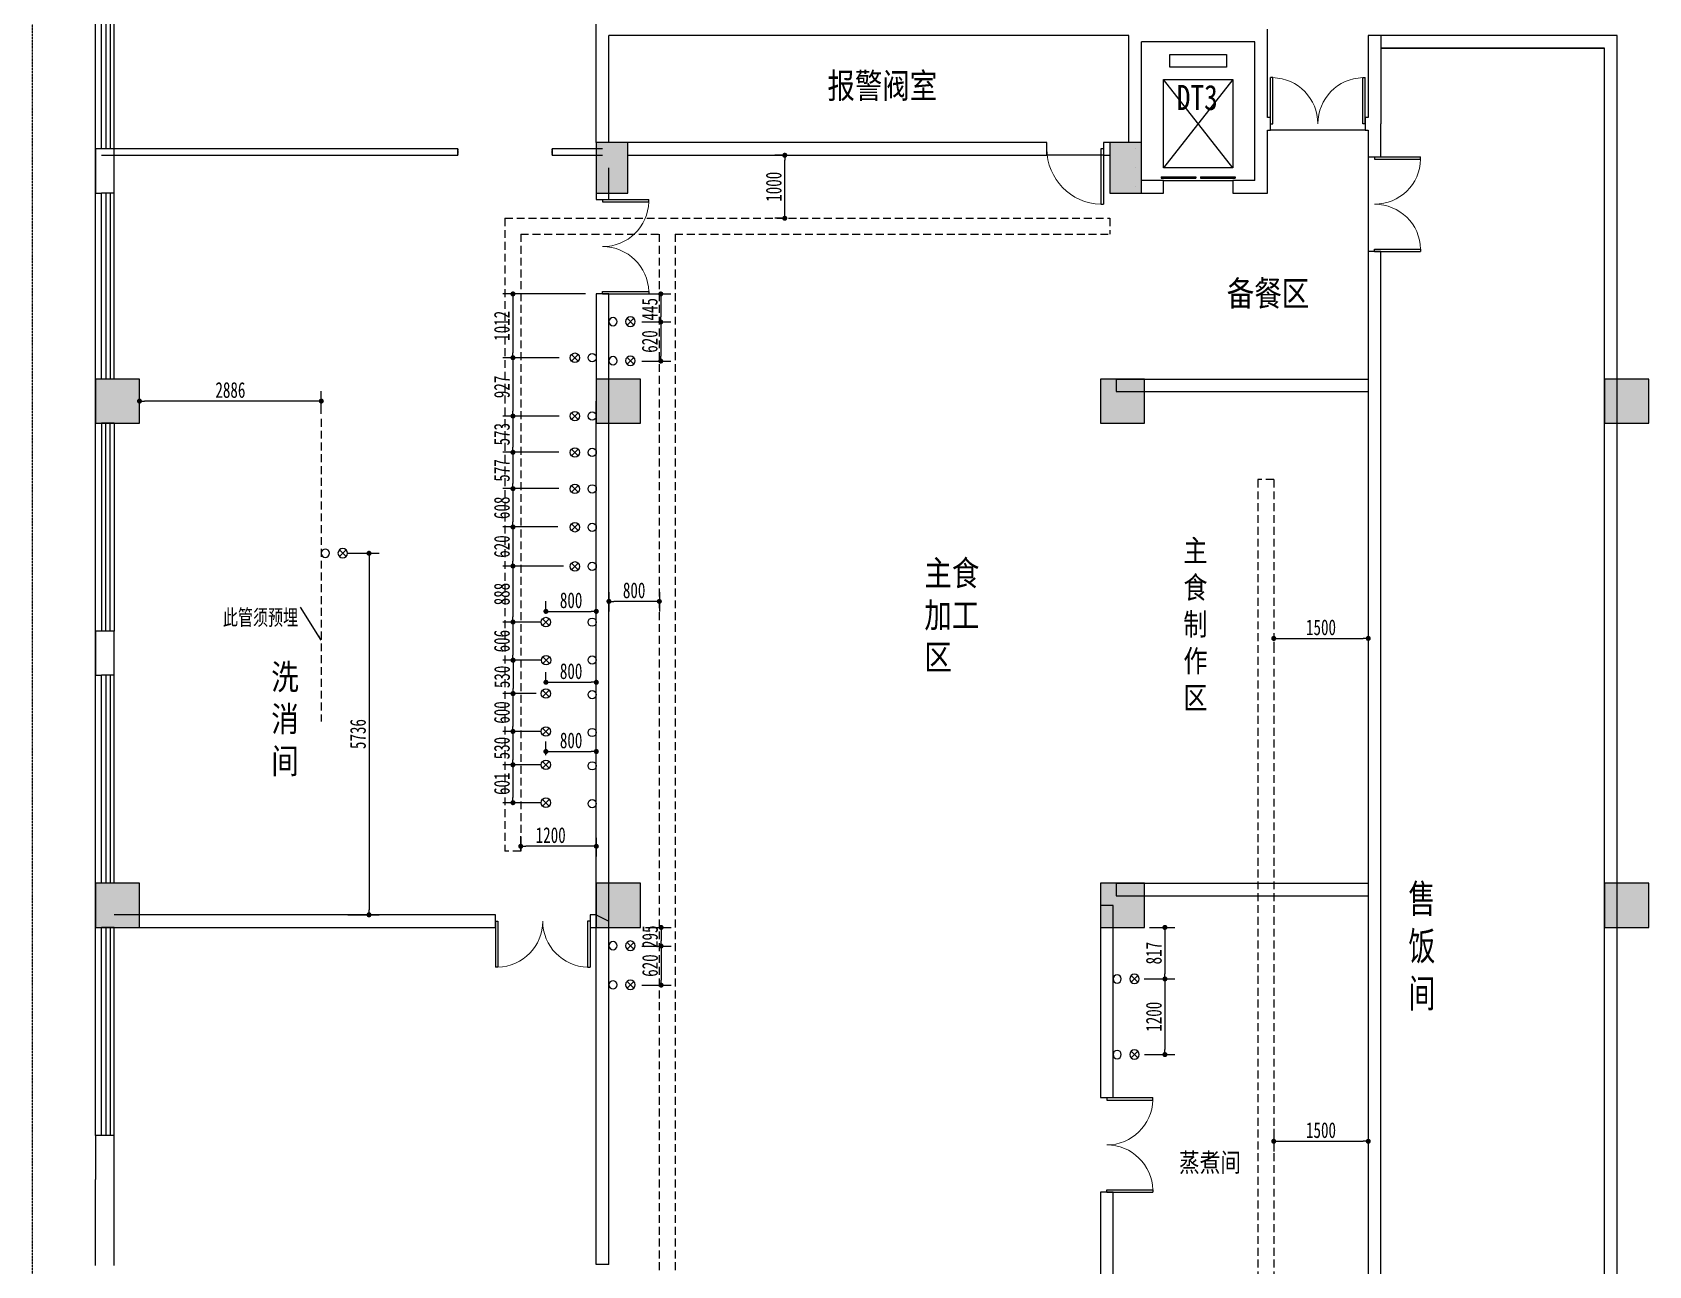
# Model space of a CAD drawing. Header units: inches. Extents: x -584 to 1446124, y -108140 to 99637.
# Drawn here: x 897723 to 923373, y -48732 to -29166 of the extents above; entities that cross this region are included whole.
import ezdxf

# ---------------------------------------------------------------- set-up
doc = ezdxf.new("R2010")
doc.units = ezdxf.units.IN
doc.header["$MEASUREMENT"] = 0
doc.linetypes.add('DASH', pattern=[0.35, 0.25, -0.1])
doc.linetypes.add('HIDDEN', pattern=[0.375, 0.25, -0.125])
for name, color, linetype in [('COLUMN', 6, 'Continuous'), ('EVTR', 2, 'Continuous'), ('GROUND', 34, 'Continuous'), ('PUB_TEXT', 151, 'Continuous'), ('ROOM_NAME', 7, 'Continuous'), ('WALL', 7, 'Continuous'), ('WINDOW', 3, 'Continuous'), ('供排水', 4, 'Continuous'), ('厨房设备', 7, 'Continuous'), ('电位', 1, 'Continuous')]:
    doc.layers.add(name, color=color, linetype=linetype)
doc.styles.get("Standard").update_dxf_attribs({"font": '', "width": 0.7, "height": 250})
doc.styles.add('宋体', font='', dxfattribs={"width": 0.8})
doc.styles.get('Standard').set_extended_font_data('NSimSun')
doc.styles.get('宋体').set_extended_font_data('NSimSun')
doc.dimstyles.new('电路', dxfattribs={"dimscale": 80, "dimtxt": 2.5, "dimasz": 1, "dimexe": 2, "dimexo": 1, "dimtad": 1, "dimdec": 0, "dimtxsty": 'Standard', "dimblk": 'DOT', "dimcen": 1, "dimclrd": 6, "dimclre": 6, "dimclrt": 6, "dimadec": 0, "dimazin": 0, "dimtfac": 1, "dimtdec": 0, "dimtmove": 0, "dimatfit": 3, "dimfxl": 0, "dimarcsym": 0})

# ---------------------------------------------------------------- blocks, each defined once
blk = doc.blocks.new('_FZH')
at = {"layer": 'WALL'}
blk.add_lwpolyline([(-0.5, -0.5), (0.5, -0.5), (0.5, 0.5), (-0.5, 0.5)], close=True, dxfattribs=at)
blk.add_solid([(-0.5, -0.5), (0.5, -0.5), (-0.5, 0.5), (0.5, 0.5)], dxfattribs=at)
blk = doc.blocks.new('$DORLIB2D$00000127')
at = {"color": 0}
for points in [[(-0.533, 0.795), (-0.533, 0.69)], [(-0.033, 0.795), (-0.533, 0.795)], [(-0.033, 0.795), (-0.033, 0.69)], [(0.533, 0.795), (0.033, 0.795)], [(0.033, 0.795), (0.033, 0.69)], [(0.533, 0.795), (0.533, 0.69)], [(-0.033, 0.69), (-0.533, 0.69)], [(0.5, 0.5), (-0.5, 0.5)], [(0.533, 0.69), (0.033, 0.69)]]:
    blk.add_lwpolyline(points, dxfattribs=at)
blk = doc.blocks.new('$DorLib2D$00000002')
for p, q in [((-0.5, 0), (-0.5, 0.4875)), ((-0.475, 0.4875), (-0.5, 0.4875)), ((-0.475, 0), (-0.475, 0.4875)), ((0.475, 0), (0.475, 0.4875)), ((0.475, 0.4875), (0.5, 0.4875)), ((0.5, 0), (0.5, 0.4875)), ((-0.5, 0), (-0.475, 0)), ((0.5, 0), (0.475, 0))]:
    blk.add_line(p, q)
at = {"lineweight": 13}
for centre, start, end in [((-0.4875, 0), 0, 88.53072), ((0.4875, 0), 91.46928, 180)]:
    blk.add_arc(centre, 0.4875, start, end, dxfattribs=at)
blk = doc.blocks.new('$DorLib2D$00000001')
for p, q in [((0.45, 0.975), (0.5, 0.975)), ((0.45, 0), (0.45, 0.975)), ((0.5, 0), (0.5, 0.975)), ((0.5, 0), (0.45, 0))]:
    blk.add_line(p, q)
at = {"lineweight": 13}
blk.add_arc((0.475, 0), 0.975, 91.4693, 180, dxfattribs=at)
blk = doc.blocks.new('$TCHSYS$WIN2D')
for p, q in [((-0.5, 0.5), (0.5, 0.5)), ((-0.5, 0.5), (-0.5, -0.5)), ((0.5, 0.5), (0.5, -0.5)), ((0.5, 0.1667), (-0.5, 0.1667)), ((0.5, -0.1667), (-0.5, -0.1667)), ((-0.5, -0.5), (0.5, -0.5))]:
    blk.add_line(p, q)
blk = doc.blocks.new('A$C4B041D0B')
at = {"layer": '供排水', "color": 14}
for p, q in [((393, 128), (287, 22)), ((287, 128), (393, 22))]:
    blk.add_line(p, q, dxfattribs=at)
at = {"layer": '供排水'}
for centre, radius in [((65, 75), 65.2), ((340, 75), 75)]:
    blk.add_circle(centre, radius, dxfattribs=at)
blk = doc.blocks.new('_DOT')
at = {"color": 0, "linetype": 'ByBlock'}
blk.add_line((-0.5, 0), (-1, 0), dxfattribs=at)
at = {"color": 0, "linetype": 'ByBlock', "const_width": 0.5}
blk.add_lwpolyline([(-0.25, 0, 1), (0.25, 0, 1)], format="xyb", close=True, dxfattribs=at)
blk = doc.blocks.new('*D247')
at = {"layer": 'Defpoints', "color": 0, "transparency": 16777216}
for p in [(902649, -37430), (902649, -43166), (903066, -43166)]:
    blk.add_point(p, dxfattribs=at)
at = {"layer": '电位', "color": 6, "lineweight": -2, "transparency": 16777216}
for p, q in [((902729, -37430), (903226, -37430)), ((903066, -37510), (903066, -43086)), ((902729, -43166), (903226, -43166))]:
    blk.add_line(p, q, dxfattribs=at)
at = {"layer": '电位', "color": 6, "lineweight": -2, "transparency": 16777216, "xscale": 80, "yscale": 80, "zscale": 80}
for p, rotation in [((903066, -37430), 90), ((903066, -43166), 270)]:
    blk.add_blockref('_DOT', p, dxfattribs=dict(at, rotation=rotation))
at = {"layer": '电位', "color": 6, "transparency": 16777216, "insert": (902891, -40298), "char_height": 250, "attachment_point": 5, "rotation": 90}
blk.add_mtext('5736', dxfattribs=at)
blk = doc.blocks.new('*D248')
at = {"layer": 'Defpoints', "color": 0, "transparency": 16777216}
for p in [(899423, -35016), (899423, -35298), (902309, -35298)]:
    blk.add_point(p, dxfattribs=at)
at = {"layer": '电位', "color": 6, "lineweight": -2, "transparency": 16777216}
for p, q in [((899423, -35218), (899423, -34856)), ((902309, -35218), (902309, -34856)), ((902229, -35016), (899503, -35016))]:
    blk.add_line(p, q, dxfattribs=at)
at = {"layer": '电位', "color": 6, "lineweight": -2, "transparency": 16777216, "xscale": 80, "yscale": 80, "zscale": 80, "rotation": 180}
blk.add_blockref('_DOT', (899423, -35016), dxfattribs=at)
at = {"layer": '电位', "color": 6, "lineweight": -2, "transparency": 16777216, "xscale": 80, "yscale": 80, "zscale": 80}
blk.add_blockref('_DOT', (902309, -35016), dxfattribs=at)
at = {"layer": '电位', "color": 6, "transparency": 16777216, "insert": (900866, -34841), "char_height": 250, "attachment_point": 5}
blk.add_mtext('2886', dxfattribs=at)
blk = doc.blocks.new('*D249')
at = {"layer": 'Defpoints', "color": 0, "transparency": 16777216}
for p in [(906583, -33316), (905350, -34328), (906163, -34328)]:
    blk.add_point(p, dxfattribs=at)
at = {"layer": '电位', "color": 6, "lineweight": -2, "transparency": 16777216}
for p, q in [((906503, -33316), (905190, -33316)), ((905350, -33396), (905350, -34248)), ((906083, -34328), (905190, -34328))]:
    blk.add_line(p, q, dxfattribs=at)
at = {"layer": '电位', "color": 6, "lineweight": -2, "transparency": 16777216, "xscale": 80, "yscale": 80, "zscale": 80}
for p, rotation in [((905350, -33316), 90), ((905350, -34328), 270)]:
    blk.add_blockref('_DOT', p, dxfattribs=dict(at, rotation=rotation))
at = {"layer": '电位', "color": 6, "transparency": 16777216, "insert": (905175, -33822), "char_height": 250, "attachment_point": 5, "rotation": 90}
blk.add_mtext('1012', dxfattribs=at)
blk = doc.blocks.new('*D250')
at = {"layer": 'Defpoints', "color": 0, "transparency": 16777216}
for p in [(906163, -34328), (905350, -35254), (906165, -35254)]:
    blk.add_point(p, dxfattribs=at)
at = {"layer": '电位', "color": 6, "lineweight": -2, "transparency": 16777216}
for p, q in [((906083, -34328), (905190, -34328)), ((905350, -34408), (905350, -35174)), ((906085, -35254), (905190, -35254))]:
    blk.add_line(p, q, dxfattribs=at)
at = {"layer": '电位', "color": 6, "lineweight": -2, "transparency": 16777216, "xscale": 80, "yscale": 80, "zscale": 80}
for p, rotation in [((905350, -34328), 90), ((905350, -35254), 270)]:
    blk.add_blockref('_DOT', p, dxfattribs=dict(at, rotation=rotation))
at = {"layer": '电位', "color": 6, "transparency": 16777216, "insert": (905175, -34791), "char_height": 250, "attachment_point": 5, "rotation": 90}
blk.add_mtext('927', dxfattribs=at)
blk = doc.blocks.new('*D251')
at = {"layer": 'Defpoints', "color": 0, "transparency": 16777216}
for p in [(906165, -35254), (905350, -35828), (906158, -35828)]:
    blk.add_point(p, dxfattribs=at)
at = {"layer": '电位', "color": 6, "lineweight": -2, "transparency": 16777216}
for p, q in [((906085, -35254), (905190, -35254)), ((905350, -35334), (905350, -35748)), ((906078, -35828), (905190, -35828))]:
    blk.add_line(p, q, dxfattribs=at)
at = {"layer": '电位', "color": 6, "lineweight": -2, "transparency": 16777216, "xscale": 80, "yscale": 80, "zscale": 80}
for p, rotation in [((905350, -35254), 90), ((905350, -35828), 270)]:
    blk.add_blockref('_DOT', p, dxfattribs=dict(at, rotation=rotation))
at = {"layer": '电位', "color": 6, "transparency": 16777216, "insert": (905175, -35541), "char_height": 250, "attachment_point": 5, "rotation": 90}
blk.add_mtext('573', dxfattribs=at)
blk = doc.blocks.new('*D252')
at = {"layer": 'Defpoints', "color": 0, "transparency": 16777216}
for p in [(906158, -35828), (905350, -36405), (906158, -36405)]:
    blk.add_point(p, dxfattribs=at)
at = {"layer": '电位', "color": 6, "lineweight": -2, "transparency": 16777216}
for p, q in [((906078, -35828), (905190, -35828)), ((905350, -35908), (905350, -36325)), ((906078, -36405), (905190, -36405))]:
    blk.add_line(p, q, dxfattribs=at)
at = {"layer": '电位', "color": 6, "lineweight": -2, "transparency": 16777216, "xscale": 80, "yscale": 80, "zscale": 80}
for p, rotation in [((905350, -35828), 90), ((905350, -36405), 270)]:
    blk.add_blockref('_DOT', p, dxfattribs=dict(at, rotation=rotation))
at = {"layer": '电位', "color": 6, "transparency": 16777216, "insert": (905175, -36116), "char_height": 250, "attachment_point": 5, "rotation": 90}
blk.add_mtext('577', dxfattribs=at)
blk = doc.blocks.new('*D253')
at = {"layer": 'Defpoints', "color": 0, "transparency": 16777216}
for p in [(906158, -36405), (905350, -37013), (906143, -37013)]:
    blk.add_point(p, dxfattribs=at)
at = {"layer": '电位', "color": 6, "lineweight": -2, "transparency": 16777216}
for p, q in [((906078, -36405), (905190, -36405)), ((905350, -36485), (905350, -36933)), ((906063, -37013), (905190, -37013))]:
    blk.add_line(p, q, dxfattribs=at)
at = {"layer": '电位', "color": 6, "lineweight": -2, "transparency": 16777216, "xscale": 80, "yscale": 80, "zscale": 80}
for p, rotation in [((905350, -36405), 90), ((905350, -37013), 270)]:
    blk.add_blockref('_DOT', p, dxfattribs=dict(at, rotation=rotation))
at = {"layer": '电位', "color": 6, "transparency": 16777216, "insert": (905175, -36709), "char_height": 250, "attachment_point": 5, "rotation": 90}
blk.add_mtext('608', dxfattribs=at)
blk = doc.blocks.new('*D254')
at = {"layer": 'Defpoints', "color": 0, "transparency": 16777216}
for p in [(906143, -37013), (905350, -37633), (906143, -37633)]:
    blk.add_point(p, dxfattribs=at)
at = {"layer": '电位', "color": 6, "lineweight": -2, "transparency": 16777216}
for p, q in [((906063, -37013), (905190, -37013)), ((905350, -37093), (905350, -37553)), ((906063, -37633), (905190, -37633))]:
    blk.add_line(p, q, dxfattribs=at)
at = {"layer": '电位', "color": 6, "lineweight": -2, "transparency": 16777216, "xscale": 80, "yscale": 80, "zscale": 80}
for p, rotation in [((905350, -37013), 90), ((905350, -37633), 270)]:
    blk.add_blockref('_DOT', p, dxfattribs=dict(at, rotation=rotation))
at = {"layer": '电位', "color": 6, "transparency": 16777216, "insert": (905175, -37323), "char_height": 250, "attachment_point": 5, "rotation": 90}
blk.add_mtext('620', dxfattribs=at)
blk = doc.blocks.new('A$C561D5FAB')
at = {"layer": '供排水', "color": 14}
for p, q in [((128, 22), (22, 128)), ((128, 128), (22, 22))]:
    blk.add_line(p, q, dxfattribs=at)
at = {"layer": '供排水'}
blk.add_circle((75, 75), 75, dxfattribs=at)
blk = doc.blocks.new('*D255')
at = {"layer": 'Defpoints', "color": 0, "transparency": 16777216}
for p in [(906233, -37633), (905350, -38521), (905873, -38521)]:
    blk.add_point(p, dxfattribs=at)
at = {"layer": '电位', "color": 6, "lineweight": -2, "transparency": 16777216}
for p, q in [((906153, -37633), (905190, -37633)), ((905350, -37713), (905350, -38441)), ((905793, -38521), (905190, -38521))]:
    blk.add_line(p, q, dxfattribs=at)
at = {"layer": '电位', "color": 6, "lineweight": -2, "transparency": 16777216, "xscale": 80, "yscale": 80, "zscale": 80}
for p, rotation in [((905350, -37633), 90), ((905350, -38521), 270)]:
    blk.add_blockref('_DOT', p, dxfattribs=dict(at, rotation=rotation))
at = {"layer": '电位', "color": 6, "transparency": 16777216, "insert": (905175, -38077), "char_height": 250, "attachment_point": 5, "rotation": 90}
blk.add_mtext('888', dxfattribs=at)
blk = doc.blocks.new('*D256')
at = {"layer": 'Defpoints', "color": 0, "transparency": 16777216}
for p in [(905873, -38521), (905350, -39127), (905876, -39127)]:
    blk.add_point(p, dxfattribs=at)
at = {"layer": '电位', "color": 6, "lineweight": -2, "transparency": 16777216}
for p, q in [((905793, -38521), (905190, -38521)), ((905350, -38601), (905350, -39047)), ((905796, -39127), (905190, -39127))]:
    blk.add_line(p, q, dxfattribs=at)
at = {"layer": '电位', "color": 6, "lineweight": -2, "transparency": 16777216, "xscale": 80, "yscale": 80, "zscale": 80}
for p, rotation in [((905350, -38521), 90), ((905350, -39127), 270)]:
    blk.add_blockref('_DOT', p, dxfattribs=dict(at, rotation=rotation))
at = {"layer": '电位', "color": 6, "transparency": 16777216, "insert": (905175, -38824), "char_height": 250, "attachment_point": 5, "rotation": 90}
blk.add_mtext('606', dxfattribs=at)
blk = doc.blocks.new('*D257')
at = {"layer": 'Defpoints', "color": 0, "transparency": 16777216}
for p in [(905876, -39127), (905353, -39656), (905798, -39656)]:
    blk.add_point(p, dxfattribs=at)
at = {"layer": '电位', "color": 6, "lineweight": -2, "transparency": 16777216}
for p, q in [((905796, -39127), (905193, -39127)), ((905353, -39207), (905353, -39576)), ((905718, -39656), (905193, -39656))]:
    blk.add_line(p, q, dxfattribs=at)
at = {"layer": '电位', "color": 6, "lineweight": -2, "transparency": 16777216, "xscale": 80, "yscale": 80, "zscale": 80}
for p, rotation in [((905353, -39127), 90), ((905353, -39656), 270)]:
    blk.add_blockref('_DOT', p, dxfattribs=dict(at, rotation=rotation))
at = {"layer": '电位', "color": 6, "transparency": 16777216, "insert": (905178, -39391), "char_height": 250, "attachment_point": 5, "rotation": 90}
blk.add_mtext('530', dxfattribs=at)
blk = doc.blocks.new('*D258')
at = {"layer": 'Defpoints', "color": 0, "transparency": 16777216}
for p in [(905798, -39656), (905350, -40257), (905873, -40257)]:
    blk.add_point(p, dxfattribs=at)
at = {"layer": '电位', "color": 6, "lineweight": -2, "transparency": 16777216}
for p, q in [((905718, -39656), (905190, -39656)), ((905350, -39736), (905350, -40177)), ((905793, -40257), (905190, -40257))]:
    blk.add_line(p, q, dxfattribs=at)
at = {"layer": '电位', "color": 6, "lineweight": -2, "transparency": 16777216, "xscale": 80, "yscale": 80, "zscale": 80}
for p, rotation in [((905350, -39656), 90), ((905350, -40257), 270)]:
    blk.add_blockref('_DOT', p, dxfattribs=dict(at, rotation=rotation))
at = {"layer": '电位', "color": 6, "transparency": 16777216, "insert": (905175, -39956), "char_height": 250, "attachment_point": 5, "rotation": 90}
blk.add_mtext('600', dxfattribs=at)
blk = doc.blocks.new('*D259')
at = {"layer": 'Defpoints', "color": 0, "transparency": 16777216}
for p in [(905873, -40257), (905350, -40786), (905873, -40786)]:
    blk.add_point(p, dxfattribs=at)
at = {"layer": '电位', "color": 6, "lineweight": -2, "transparency": 16777216}
for p, q in [((905793, -40257), (905190, -40257)), ((905350, -40337), (905350, -40706)), ((905793, -40786), (905190, -40786))]:
    blk.add_line(p, q, dxfattribs=at)
at = {"layer": '电位', "color": 6, "lineweight": -2, "transparency": 16777216, "xscale": 80, "yscale": 80, "zscale": 80}
for p, rotation in [((905350, -40257), 90), ((905350, -40786), 270)]:
    blk.add_blockref('_DOT', p, dxfattribs=dict(at, rotation=rotation))
at = {"layer": '电位', "color": 6, "transparency": 16777216, "insert": (905175, -40521), "char_height": 250, "attachment_point": 5, "rotation": 90}
blk.add_mtext('530', dxfattribs=at)
blk = doc.blocks.new('*D260')
at = {"layer": 'Defpoints', "color": 0, "transparency": 16777216}
for p in [(905873, -40786), (905350, -41387), (905873, -41387)]:
    blk.add_point(p, dxfattribs=at)
at = {"layer": '电位', "color": 6, "lineweight": -2, "transparency": 16777216}
for p, q in [((905793, -40786), (905190, -40786)), ((905350, -40866), (905350, -41307)), ((905793, -41387), (905190, -41387))]:
    blk.add_line(p, q, dxfattribs=at)
at = {"layer": '电位', "color": 6, "lineweight": -2, "transparency": 16777216, "xscale": 80, "yscale": 80, "zscale": 80}
for p, rotation in [((905350, -40786), 90), ((905350, -41387), 270)]:
    blk.add_blockref('_DOT', p, dxfattribs=dict(at, rotation=rotation))
at = {"layer": '电位', "color": 6, "transparency": 16777216, "insert": (905175, -41086), "char_height": 250, "attachment_point": 5, "rotation": 90}
blk.add_mtext('601', dxfattribs=at)
blk = doc.blocks.new('*D261')
at = {"layer": 'Defpoints', "color": 0, "transparency": 16777216}
for p in [(906873, -33316), (907313, -33761), (907696, -33761)]:
    blk.add_point(p, dxfattribs=at)
at = {"layer": '电位', "color": 6, "lineweight": -2, "transparency": 16777216}
for p, q in [((907216, -33316), (907856, -33316)), ((907696, -33396), (907696, -33681)), ((907393, -33761), (907856, -33761))]:
    blk.add_line(p, q, dxfattribs=at)
at = {"layer": '电位', "color": 6, "lineweight": -2, "transparency": 16777216, "xscale": 80, "yscale": 80, "zscale": 80}
for p, rotation in [((907696, -33316), 90), ((907696, -33761), 270)]:
    blk.add_blockref('_DOT', p, dxfattribs=dict(at, rotation=rotation))
at = {"layer": '电位', "color": 6, "transparency": 16777216, "insert": (907521, -33559), "char_height": 250, "attachment_point": 5, "rotation": 90}
blk.add_mtext('445', dxfattribs=at)
blk = doc.blocks.new('*D262')
at = {"layer": 'Defpoints', "color": 0, "transparency": 16777216}
for p in [(907313, -33761), (907313, -34381), (907696, -34381)]:
    blk.add_point(p, dxfattribs=at)
at = {"layer": '电位', "color": 6, "lineweight": -2, "transparency": 16777216}
for p, q in [((907393, -33761), (907856, -33761)), ((907696, -33841), (907696, -34301)), ((907393, -34381), (907856, -34381))]:
    blk.add_line(p, q, dxfattribs=at)
at = {"layer": '电位', "color": 6, "lineweight": -2, "transparency": 16777216, "xscale": 80, "yscale": 80, "zscale": 80}
for p, rotation in [((907696, -33761), 90), ((907696, -34381), 270)]:
    blk.add_blockref('_DOT', p, dxfattribs=dict(at, rotation=rotation))
at = {"layer": '电位', "color": 6, "transparency": 16777216, "insert": (907521, -34071), "char_height": 250, "attachment_point": 5, "rotation": 90}
blk.add_mtext('620', dxfattribs=at)
blk = doc.blocks.new('*D263')
at = {"layer": 'Defpoints', "color": 0, "transparency": 16777216}
for p in [(907373, -43366), (907313, -43661), (907701, -43661)]:
    blk.add_point(p, dxfattribs=at)
at = {"layer": '电位', "color": 6, "lineweight": -2, "transparency": 16777216}
for p, q in [((907453, -43366), (907861, -43366)), ((907701, -43446), (907701, -43581)), ((907393, -43661), (907861, -43661))]:
    blk.add_line(p, q, dxfattribs=at)
at = {"layer": '电位', "color": 6, "lineweight": -2, "transparency": 16777216, "xscale": 80, "yscale": 80, "zscale": 80}
for p, rotation in [((907701, -43366), 90), ((907701, -43661), 270)]:
    blk.add_blockref('_DOT', p, dxfattribs=dict(at, rotation=rotation))
at = {"layer": '电位', "color": 6, "transparency": 16777216, "insert": (907526, -43513), "char_height": 250, "attachment_point": 5, "rotation": 90}
blk.add_mtext('295', dxfattribs=at)
blk = doc.blocks.new('*D264')
at = {"layer": 'Defpoints', "color": 0, "transparency": 16777216}
for p in [(907313, -43661), (907313, -44281), (907701, -44281)]:
    blk.add_point(p, dxfattribs=at)
at = {"layer": '电位', "color": 6, "lineweight": -2, "transparency": 16777216}
for p, q in [((907393, -43661), (907861, -43661)), ((907701, -43741), (907701, -44201)), ((907393, -44281), (907861, -44281))]:
    blk.add_line(p, q, dxfattribs=at)
at = {"layer": '电位', "color": 6, "lineweight": -2, "transparency": 16777216, "xscale": 80, "yscale": 80, "zscale": 80}
for p, rotation in [((907701, -43661), 90), ((907701, -44281), 270)]:
    blk.add_blockref('_DOT', p, dxfattribs=dict(at, rotation=rotation))
at = {"layer": '电位', "color": 6, "transparency": 16777216, "insert": (907526, -43971), "char_height": 250, "attachment_point": 5, "rotation": 90}
blk.add_mtext('620', dxfattribs=at)
blk = doc.blocks.new('*D265')
at = {"layer": 'Defpoints', "color": 0, "transparency": 16777216}
for p in [(906873, -37965), (906873, -38194), (907673, -37965)]:
    blk.add_point(p, dxfattribs=at)
at = {"layer": '电位', "color": 6, "lineweight": -2, "transparency": 16777216}
for p, q in [((906873, -38045), (906873, -38354)), ((907593, -38194), (906953, -38194)), ((907673, -38045), (907673, -38354))]:
    blk.add_line(p, q, dxfattribs=at)
at = {"layer": '电位', "color": 6, "lineweight": -2, "transparency": 16777216, "xscale": 80, "yscale": 80, "zscale": 80, "rotation": 180}
blk.add_blockref('_DOT', (906873, -38194), dxfattribs=at)
at = {"layer": '电位', "color": 6, "lineweight": -2, "transparency": 16777216, "xscale": 80, "yscale": 80, "zscale": 80}
blk.add_blockref('_DOT', (907673, -38194), dxfattribs=at)
at = {"layer": '电位', "color": 6, "transparency": 16777216, "insert": (907273, -38019), "char_height": 250, "attachment_point": 5}
blk.add_mtext('800', dxfattribs=at)
blk = doc.blocks.new('*D266')
at = {"layer": 'Defpoints', "color": 0, "transparency": 16777216}
for p in [(915373, -43366), (915288, -44183), (915696, -44183)]:
    blk.add_point(p, dxfattribs=at)
at = {"layer": '电位', "color": 6, "lineweight": -2, "transparency": 16777216}
for p, q in [((915453, -43366), (915856, -43366)), ((915696, -43446), (915696, -44103)), ((915368, -44183), (915856, -44183))]:
    blk.add_line(p, q, dxfattribs=at)
at = {"layer": '电位', "color": 6, "lineweight": -2, "transparency": 16777216, "xscale": 80, "yscale": 80, "zscale": 80}
for p, rotation in [((915696, -43366), 90), ((915696, -44183), 270)]:
    blk.add_blockref('_DOT', p, dxfattribs=dict(at, rotation=rotation))
at = {"layer": '电位', "color": 6, "transparency": 16777216, "insert": (915521, -43774), "char_height": 250, "attachment_point": 5, "rotation": 90}
blk.add_mtext('817', dxfattribs=at)
blk = doc.blocks.new('*D267')
at = {"layer": 'Defpoints', "color": 0, "transparency": 16777216}
for p in [(915288, -44183), (915293, -45383), (915696, -45383)]:
    blk.add_point(p, dxfattribs=at)
at = {"layer": '电位', "color": 6, "lineweight": -2, "transparency": 16777216}
for p, q in [((915368, -44183), (915856, -44183)), ((915696, -44263), (915696, -45303)), ((915373, -45383), (915856, -45383))]:
    blk.add_line(p, q, dxfattribs=at)
at = {"layer": '电位', "color": 6, "lineweight": -2, "transparency": 16777216, "xscale": 80, "yscale": 80, "zscale": 80}
for p, rotation in [((915696, -44183), 90), ((915696, -45383), 270)]:
    blk.add_blockref('_DOT', p, dxfattribs=dict(at, rotation=rotation))
at = {"layer": '电位', "color": 6, "transparency": 16777216, "insert": (915521, -44783), "char_height": 250, "attachment_point": 5, "rotation": 90}
blk.add_mtext('1200', dxfattribs=at)
blk = doc.blocks.new('*D482')
at = {"layer": 'Defpoints', "color": 0, "transparency": 16777216}
for p in [(905873, -38446), (906673, -38352), (906673, -38527)]:
    blk.add_point(p, dxfattribs=at)
at = {"layer": '电位', "color": 6, "lineweight": -2, "transparency": 16777216}
for p, q in [((905873, -38366), (905873, -38192)), ((906673, -38447), (906673, -38192)), ((905953, -38352), (906593, -38352))]:
    blk.add_line(p, q, dxfattribs=at)
at = {"layer": '电位', "color": 6, "lineweight": -2, "transparency": 16777216, "xscale": 80, "yscale": 80, "zscale": 80, "rotation": 180}
blk.add_blockref('_DOT', (905873, -38352), dxfattribs=at)
at = {"layer": '电位', "color": 6, "lineweight": -2, "transparency": 16777216, "xscale": 80, "yscale": 80, "zscale": 80}
blk.add_blockref('_DOT', (906673, -38352), dxfattribs=at)
at = {"layer": '电位', "color": 6, "transparency": 16777216, "insert": (906273, -38177), "char_height": 250, "attachment_point": 5}
blk.add_mtext('800', dxfattribs=at)
blk = doc.blocks.new('*D687')
at = {"layer": 'Defpoints', "color": 0, "transparency": 16777216}
for p in [(906673, -41865), (905473, -42078), (905473, -42235)]:
    blk.add_point(p, dxfattribs=at)
at = {"layer": '电位', "color": 6, "lineweight": -2, "transparency": 16777216}
for p, q in [((905473, -42155), (905473, -41918)), ((906673, -41945), (906673, -42238)), ((906593, -42078), (905553, -42078))]:
    blk.add_line(p, q, dxfattribs=at)
at = {"layer": '电位', "color": 6, "lineweight": -2, "transparency": 16777216, "xscale": 80, "yscale": 80, "zscale": 80, "rotation": 180}
blk.add_blockref('_DOT', (905473, -42078), dxfattribs=at)
at = {"layer": '电位', "color": 6, "lineweight": -2, "transparency": 16777216, "xscale": 80, "yscale": 80, "zscale": 80}
blk.add_blockref('_DOT', (906673, -42078), dxfattribs=at)
at = {"layer": '电位', "color": 6, "transparency": 16777216, "insert": (905949, -41903), "char_height": 250, "attachment_point": 5}
blk.add_mtext('1200', dxfattribs=at)
blk = doc.blocks.new('*D706')
at = {"layer": 'Defpoints', "color": 0, "transparency": 16777216}
for p in [(917423, -38761), (918923, -38761), (918923, -38781)]:
    blk.add_point(p, dxfattribs=at)
at = {"layer": '电位', "color": 6, "lineweight": -2, "transparency": 16777216}
for p, q in [((917423, -38841), (917423, -38941)), ((917503, -38781), (918843, -38781)), ((918923, -38841), (918923, -38941))]:
    blk.add_line(p, q, dxfattribs=at)
at = {"layer": '电位', "color": 6, "lineweight": -2, "transparency": 16777216, "xscale": 80, "yscale": 80, "zscale": 80, "rotation": 180}
blk.add_blockref('_DOT', (917423, -38781), dxfattribs=at)
at = {"layer": '电位', "color": 6, "lineweight": -2, "transparency": 16777216, "xscale": 80, "yscale": 80, "zscale": 80}
blk.add_blockref('_DOT', (918923, -38781), dxfattribs=at)
at = {"layer": '电位', "color": 6, "transparency": 16777216, "insert": (918173, -38606), "char_height": 250, "attachment_point": 5}
blk.add_mtext('1500', dxfattribs=at)
blk = doc.blocks.new('*D707')
at = {"layer": 'Defpoints', "color": 0, "transparency": 16777216}
for p in [(917423, -46481), (918923, -46481), (918923, -46758)]:
    blk.add_point(p, dxfattribs=at)
at = {"layer": '电位', "color": 6, "lineweight": -2, "transparency": 16777216}
for p, q in [((917423, -46561), (917423, -46918)), ((918923, -46561), (918923, -46918)), ((917503, -46758), (918843, -46758))]:
    blk.add_line(p, q, dxfattribs=at)
at = {"layer": '电位', "color": 6, "lineweight": -2, "transparency": 16777216, "xscale": 80, "yscale": 80, "zscale": 80, "rotation": 180}
blk.add_blockref('_DOT', (917423, -46758), dxfattribs=at)
at = {"layer": '电位', "color": 6, "lineweight": -2, "transparency": 16777216, "xscale": 80, "yscale": 80, "zscale": 80}
blk.add_blockref('_DOT', (918923, -46758), dxfattribs=at)
at = {"layer": '电位', "color": 6, "transparency": 16777216, "insert": (918173, -46583), "char_height": 250, "attachment_point": 5}
blk.add_mtext('1500', dxfattribs=at)
blk = doc.blocks.new('*D709')
at = {"layer": 'Defpoints', "color": 0, "transparency": 16777216}
for p in [(906673, -39477), (905873, -39581), (906673, -39581)]:
    blk.add_point(p, dxfattribs=at)
at = {"layer": '电位', "color": 6, "lineweight": -2, "transparency": 16777216}
for p, q in [((905873, -39501), (905873, -39317)), ((905953, -39477), (906593, -39477)), ((906673, -39501), (906673, -39317))]:
    blk.add_line(p, q, dxfattribs=at)
at = {"layer": '电位', "color": 6, "lineweight": -2, "transparency": 16777216, "xscale": 80, "yscale": 80, "zscale": 80, "rotation": 180}
blk.add_blockref('_DOT', (905873, -39477), dxfattribs=at)
at = {"layer": '电位', "color": 6, "lineweight": -2, "transparency": 16777216, "xscale": 80, "yscale": 80, "zscale": 80}
blk.add_blockref('_DOT', (906673, -39477), dxfattribs=at)
at = {"layer": '电位', "color": 6, "transparency": 16777216, "insert": (906273, -39302), "char_height": 250, "attachment_point": 5}
blk.add_mtext('800', dxfattribs=at)
blk = doc.blocks.new('*D710')
at = {"layer": 'Defpoints', "color": 0, "transparency": 16777216}
for p in [(905873, -40711), (906673, -40575), (906673, -40711)]:
    blk.add_point(p, dxfattribs=at)
at = {"layer": '电位', "color": 6, "lineweight": -2, "transparency": 16777216}
for p, q in [((905873, -40631), (905873, -40415)), ((906673, -40631), (906673, -40415)), ((905953, -40575), (906593, -40575))]:
    blk.add_line(p, q, dxfattribs=at)
at = {"layer": '电位', "color": 6, "lineweight": -2, "transparency": 16777216, "xscale": 80, "yscale": 80, "zscale": 80, "rotation": 180}
blk.add_blockref('_DOT', (905873, -40575), dxfattribs=at)
at = {"layer": '电位', "color": 6, "lineweight": -2, "transparency": 16777216, "xscale": 80, "yscale": 80, "zscale": 80}
blk.add_blockref('_DOT', (906673, -40575), dxfattribs=at)
at = {"layer": '电位', "color": 6, "transparency": 16777216, "insert": (906273, -40400), "char_height": 250, "attachment_point": 5}
blk.add_mtext('800', dxfattribs=at)
blk = doc.blocks.new('*D711')
at = {"layer": 'Defpoints', "color": 0, "transparency": 16777216}
for p in [(909664, -31116), (909736, -31116), (909736, -32116)]:
    blk.add_point(p, dxfattribs=at)
at = {"layer": '电位', "color": 6, "lineweight": -2, "transparency": 16777216}
for p, q in [((909656, -31116), (909504, -31116)), ((909664, -32036), (909664, -31196)), ((909656, -32116), (909504, -32116))]:
    blk.add_line(p, q, dxfattribs=at)
at = {"layer": '电位', "color": 6, "lineweight": -2, "transparency": 16777216, "xscale": 80, "yscale": 80, "zscale": 80}
for p, rotation in [((909664, -31116), 90), ((909664, -32116), 270)]:
    blk.add_blockref('_DOT', p, dxfattribs=dict(at, rotation=rotation))
at = {"layer": '电位', "color": 6, "transparency": 16777216, "insert": (909489, -31616), "char_height": 250, "attachment_point": 5, "rotation": 90}
blk.add_mtext('1000', dxfattribs=at)

msp = doc.modelspace()

# ---------------------------------------------------------------- linework, layer by layer
msp.add_line((898722.9, -46665.8), (898722.9, -27215.8))
at = {"layer": 'COLUMN'}
for p, q in [((898822.9, -31015.8), (898722.9, -31015.8)), ((898722.9, -31015.8), (898722.9, -31715.8)), ((899022.9, -31715.8), (899022.9, -31015.8)), ((898722.9, -31715.8), (898822.9, -31715.8)), ((898822.9, -38665.8), (898722.9, -38665.8)), ((898722.9, -38665.8), (898722.9, -39365.8)), ((899022.9, -39365.8), (899022.9, -38665.8)), ((898722.9, -39365.8), (898822.9, -39365.8)), ((898822.9, -46665.8), (898722.9, -46665.8)), ((898722.9, -46665.8), (898722.9, -47365.8)), ((899022.9, -47365.8), (899022.9, -46665.8))]:
    msp.add_line(p, q, dxfattribs=at)
at = {"layer": 'EVTR'}
for p, q in [((915772.9, -29715.8), (915772.9, -29515.8)), ((915772.9, -29515.8), (916672.9, -29515.8)), ((916672.9, -29715.8), (915772.9, -29715.8)), ((916672.9, -29515.8), (916672.9, -29715.8)), ((915672.9, -31315.8), (915672.9, -29915.8)), ((915672.9, -29915.8), (916772.9, -29915.8)), ((916772.9, -29915.8), (915672.9, -31315.8)), ((916772.9, -31315.8), (915672.9, -29915.8)), ((916772.9, -29915.8), (916772.9, -31315.8)), ((916772.9, -31315.8), (915672.9, -31315.8))]:
    msp.add_line(p, q, dxfattribs=at)
at = {"layer": 'GROUND', "linetype": 'DASH'}
msp.add_lwpolyline([(920422.9, -25515.8), (897722.9, -25515.8), (897722.9, -50213), (899722.9, -50711.6), (899722.9, -56515.8)], dxfattribs=at)
at = {"layer": 'WALL'}
for p, q in [((906672.9, -29215.8), (906672.9, -27215.9)), ((906672.9, -30915.8), (906672.9, -29215.8)), ((915122.9, -29215.8), (906872.9, -29215.8)), ((906872.9, -30915.8), (906872.9, -29215.8)), ((915122.9, -30915.8), (915122.9, -29215.8)), ((917322.9, -30515.8), (917322.9, -29115.8)), ((918922.9, -29215.8), (918922.9, -30515.8)), ((919122.9, -29215.8), (918922.9, -29215.8)), ((919122.9, -29215.8), (919122.9, -30615.8)), ((915322.9, -30915.8), (915322.9, -29315.8)), ((916222.9, -29315.8), (915322.9, -29315.8)), ((917122.9, -29315.8), (916222.9, -29315.8)), ((917122.9, -30615.8), (917122.9, -29315.8)), ((917372.9, -30515.8), (917322.9, -30515.8)), ((917372.9, -30715.8), (917372.9, -30515.8)), ((918922.9, -30515.8), (918872.9, -30515.8)), ((918872.9, -30515.8), (918872.9, -30715.8)), ((917122.9, -31515.8), (917122.9, -30615.8)), ((917322.9, -31715.8), (917322.9, -30715.8)), ((917322.9, -30715.8), (917372.9, -30715.8)), ((918872.9, -30715.8), (918922.9, -30715.8)), ((918922.9, -30715.8), (918922.9, -31142.3)), ((919122.9, -31142.3), (919122.9, -30615.8)), ((904472.9, -31015.8), (898822.9, -31015.8)), ((904472.9, -31115.8), (904472.9, -31015.8)), ((906772.9, -31015.8), (905972.9, -31015.8)), ((905972.9, -31015.8), (905972.9, -31115.8)), ((913822.9, -30915.8), (907172.9, -30915.8)), ((913822.9, -31115.8), (913822.9, -30915.8)), ((914822.9, -30915.8), (914722.9, -30915.8)), ((914722.9, -30915.8), (914722.9, -31115.8)), ((915222.9, -31015.8), (915222.9, -31015.8)), ((898822.9, -31115.8), (904472.9, -31115.8)), ((905972.9, -31115.8), (906772.9, -31115.8)), ((907172.9, -31115.8), (913822.9, -31115.8)), ((914722.9, -31115.8), (914822.9, -31115.8)), ((918922.9, -31142.3), (919122.9, -31142.3)), ((906672.9, -31315.8), (906672.9, -31815.8)), ((906872.9, -31815.8), (906872.9, -31315.8)), ((915222.9, -31315.8), (915222.9, -31315.8)), ((915672.9, -31515.8), (915322.9, -31515.8)), ((915672.9, -31715.8), (915672.9, -31515.8)), ((917122.9, -31515.8), (916772.9, -31515.8)), ((916772.9, -31515.8), (916772.9, -31715.8)), ((915222.9, -31615.8), (915222.9, -31615.8)), ((915322.9, -31715.8), (915672.9, -31715.8)), ((916772.9, -31715.8), (917322.9, -31715.8)), ((906672.9, -31815.8), (906872.9, -31815.8)), ((918922.9, -32642.3), (918922.9, -52315.8)), ((919122.9, -32642.3), (918922.9, -32642.3)), ((919122.9, -52315.8), (919122.9, -32642.3)), ((906872.9, -33315.8), (906672.9, -33315.8)), ((906672.9, -33315.8), (906672.9, -35015.8)), ((906872.9, -35015.8), (906872.9, -33315.8)), ((914922.9, -34665.8), (918922.9, -34665.8)), ((914922.9, -34665.8), (914922.9, -34865.8)), ((914922.9, -34865.8), (918922.9, -34865.8)), ((906672.9, -48713.8), (906672.9, -35015.8)), ((906872.9, -48713.8), (906872.9, -35015.8)), ((914922.9, -42665.8), (918922.9, -42665.8)), ((914922.9, -42665.8), (914922.9, -42865.8)), ((914672.9, -43015.8), (914672.9, -46066.3)), ((914872.9, -43015.8), (914672.9, -43015.8)), ((914872.9, -46066.3), (914872.9, -43015.8)), ((914922.9, -42865.8), (918922.9, -42865.8)), ((905072.9, -43165.8), (899022.9, -43165.8)), ((905072.9, -43365.8), (905072.9, -43165.8)), ((906672.9, -43165.8), (906572.9, -43165.8)), ((906572.9, -43165.8), (906572.9, -43365.8)), ((906672.9, -43165.8), (906872.9, -43265.8)), ((906672.9, -43365.8), (906672.9, -43165.8)), ((899022.9, -43365.8), (905072.9, -43365.8)), ((906572.9, -43365.8), (906672.9, -43365.8)), ((914672.9, -46066.3), (914872.9, -46066.3)), ((898722.9, -48731.7), (898722.9, -47365.8)), ((899022.9, -48731.7), (899022.9, -47365.8)), ((914872.9, -47566.3), (914672.9, -47566.3)), ((914672.9, -47566.3), (914672.9, -51265.8)), ((914872.9, -51265.8), (914872.9, -47566.3))]:
    msp.add_line(p, q, dxfattribs=at)
at = {"layer": 'WALL', "color": 3}
for p, q in [((922872.9, -29215.8), (918922.9, -29215.8)), ((922872.9, -55371.5), (922872.9, -29215.8)), ((919122.9, -29415.8), (922672.9, -29415.8)), ((922672.9, -29415.8), (919122.9, -29415.8)), ((922672.9, -54715.8), (922672.9, -29415.8)), ((922672.9, -55371.5), (922672.9, -29415.8))]:
    msp.add_line(p, q, dxfattribs=at)
at = {"layer": 'WINDOW'}
for p, q in [((918872.9, -30715.8), (917372.9, -30715.8)), ((914722.9, -31115.8), (913822.9, -31115.8)), ((918922.9, -31142.3), (918922.9, -32642.3))]:
    msp.add_line(p, q, dxfattribs=at)
at = {"layer": 'WINDOW', "linetype": 'DASH'}
for p, q in [((904472.9, -31015.8), (904472.9, -31115.8)), ((905972.9, -31115.8), (905972.9, -31015.8))]:
    msp.add_line(p, q, dxfattribs=at)
at = {"layer": '供排水', "linetype": 'HIDDEN', "ltscale": 500}
for p, q in [((905222.9, -32115.8), (914822.9, -32115.8)), ((905222.9, -32115.8), (905222.9, -42155.4)), ((914822.9, -32115.8), (914822.9, -32365.8)), ((905472.9, -32365.8), (907672.9, -32365.8)), ((905472.9, -32365.8), (905472.9, -42155.4)), ((907672.9, -32365.8), (907672.9, -50165.8)), ((907922.9, -32365.8), (914822.9, -32365.8)), ((907922.9, -32365.8), (907922.9, -49915.8)), ((917172.9, -36261.3), (917172.9, -49915.8)), ((917422.9, -36261.3), (917172.9, -36261.3)), ((917422.9, -36261.3), (917422.9, -50165.8)), ((905472.9, -42155.4), (905222.9, -42155.4))]:
    msp.add_line(p, q, dxfattribs=at)
at = {"layer": '供排水', "color": 5, "linetype": 'HIDDEN', "ltscale": 500}
msp.add_line((902308.5, -35297.8), (902308.5, -40097.8), dxfattribs=at)
at = {"layer": '供排水'}
for centre in [(906607.8, -38522.8), (906607.8, -39123.3), (906607.6, -39672.6), (906607.6, -40273.1), (906607.6, -40802.6), (906607.6, -41403.1)]:
    msp.add_circle(centre, 65.2, dxfattribs=at)
at = {"layer": '厨房设备'}
msp.add_line((906872.9, -48713.8), (906672.9, -48713.8), dxfattribs=at)

# ---------------------------------------------------------------- block references
at = {"layer": 'COLUMN', "xscale": 499.9999999953434, "yscale": 799.9999999967404, "zscale": 799.9999999967404, "rotation": 359.9999999997599}
msp.add_blockref('_FZH', (906922.9, -31315.8), dxfattribs=at)
at = {"layer": 'COLUMN'}
for p, xscale, yscale, zscale in [((915072.9, -31315.8), 500.0000000039581, 800.0000000286382, 800.0000000286382), ((899072.9, -35015.8), 700, 700, 700), ((907022.9, -35015.8), 700, 700, 700), ((915022.9, -35015.8), 700, 700, 700), ((923022.9, -35015.8), 700, 700, 700), ((899072.9, -43015.8), 700, 700, 700), ((907022.9, -43015.8), 700, 700, 700), ((915022.9, -43015.8), 700, 700, 700), ((923022.9, -43015.8), 700, 700, 700)]:
    msp.add_blockref('_FZH', p, dxfattribs=dict(at, xscale=xscale, yscale=yscale, zscale=zscale))
at = {"layer": 'WINDOW'}
for name, p, xscale, yscale, zscale, rotation in [('$TCHSYS$WIN2D', (898922.9, -29115.8), 3800, -200, 3800, 90), ('$DorLib2D$00000002', (918122.9, -30615.8), -1500, -1500, -1500, 180), ('$DorLib2D$00000001', (914272.9, -31015.8), -900, 900, -900, 180), ('$DorLib2D$00000002', (919022.9, -31892.3), 1500, 1500, 1500, 269.9999999996531), ('$DORLIB2D$00000127', (916222.9, -31615.8), 1100, -200, 1100, 180), ('$TCHSYS$WIN2D', (898922.9, -33190.8), 2950, -200, 2950, 90), ('$DorLib2D$00000002', (906772.9, -32565.8), -1500, -1500, -1500, 90), ('$TCHSYS$WIN2D', (898922.9, -37015.8), -3300, -200, -3300, 90), ('$TCHSYS$WIN2D', (898922.9, -41015.8), 3300, -200, 3300, 90), ('$TCHSYS$WIN2D', (898922.9, -45015.8), 3300, -200, 3300, 90), ('$DorLib2D$00000002', (914772.9, -46816.3), 1500, 1500, 1500, 269.9999999996531)]:
    msp.add_blockref(name, p, dxfattribs=dict(at, xscale=xscale, yscale=yscale, zscale=zscale, rotation=rotation))
at = {"layer": 'WINDOW', "xscale": -1500, "yscale": -1500, "zscale": -1500}
msp.add_blockref('$DorLib2D$00000002', (905822.9, -43265.8), dxfattribs=at)
at = {"layer": '供排水', "xscale": -1, "rotation": 180}
for p in [(906872.9, -33680.8), (906872.9, -34300.8), (902308.5, -37354.5), (906872.9, -43580.8), (914872.9, -44107.8), (906872.9, -44200.8), (914872.9, -45307.8)]:
    msp.add_blockref('A$C4B041D0B', p, dxfattribs=at)
at = {"layer": '供排水', "rotation": 180}
for p in [(906672.9, -34252.7), (906672.9, -35178.8), (906672.9, -35755.1), (906672.9, -36333.8), (906672.9, -36942.7), (906672.9, -37562.7)]:
    msp.add_blockref('A$C4B041D0B', p, dxfattribs=at)
at = {"layer": '电位'}
for p in [(905797.8, -38596.2), (905800.6, -39201.7), (905797.8, -39731.2), (905797.8, -40331.7), (905797.8, -40861.2), (905797.8, -41461.7)]:
    msp.add_blockref('A$C561D5FAB', p, dxfattribs=at)

# ---------------------------------------------------------------- texts
at = {"layer": 'PUB_TEXT', "width": 0.8}
for s, p in [('报警阀室', (910341.3, -30211.8)), ('DT3', (915884.3, -30398.8))]:
    msp.add_text(s, height=398.73, dxfattribs=at).set_placement(p)
at = {"layer": 'ROOM_NAME', "style": '宋体', "width": 0.8}
for s, height, p in [('备餐区', 400, (916677.6, -33508.1)), ('蒸煮间', 300, (915920.6, -47244.5))]:
    msp.add_text(s, height=height, dxfattribs=at).set_placement(p)
at = {"layer": 'ROOM_NAME', "attachment_point": 1, "style": '宋体'}
for s, insert, char_height, width in [('主食制作区', (915989.3, -37213.9), 350, 500.844), ('{\\C0;洗消间}', (901514.6, -39192), 400, 404.548)]:
    msp.add_mtext(s, dxfattribs=dict(at, insert=insert, char_height=char_height, width=width))
at = {"layer": 'WALL', "insert": (919560.1, -42685.9), "char_height": 450, "width": 404.548, "attachment_point": 1}
msp.add_mtext('{\\C0;售饭间}', dxfattribs=at)
at = {"layer": '供排水', "color": 6, "width": 0.7}
msp.add_text('此管须预埋', height=250, dxfattribs=at).set_placement((900747.4, -38572.4))
at = {"layer": '厨房设备', "style": '宋体', "width": 0.8}
for s, p in [('主食', (911878.1, -37944.7)), ('加工', (911878.1, -38611.4)), ('区', (911878.1, -39278.1))]:
    msp.add_text(s, height=400, dxfattribs=at).set_placement(p)

# ---------------------------------------------------------------- dimensions: what is measured, and where the dimension line sits
at = {"layer": '电位', "color": 1}
dim = msp.add_linear_dim(base=(909663.6, -31115.8), p1=(909735.5, -32115.8), p2=(909735.5, -31115.8), angle=90, dimstyle='电路', dxfattribs=at)
dim.commit()
dim.dimension.update_dxf_attribs({"geometry": '*D711', "text_midpoint": (909488.6, -31615.8)})
for base, p1, p2, override, picture, middle in [((905349.9, -34327.7), (906582.9, -33315.8), (906162.9, -34327.7), {"dimfxl": 6, "dimfxlon": 1}, '*D249', (905174.9, -33821.8)), ((907695.7, -34380.8), (907312.9, -33760.8), (907312.9, -34380.8), {"dimtmove": 1, "dimfxl": 6, "dimfxlon": 1}, '*D262', (907520.7, -34070.8)), ((905349.9121, -35254.2288), (906162.8805, -34327.7263), (906164.9519, -35254.2288), {"dimtmove": 1, "dimfxl": 6, "dimfxlon": 1}, '*D250', (905174.9121, -34790.9775)), ((905349.9121, -35827.7263), (906164.9519, -35254.2288), (906157.8805, -35827.7263), {"dimtmove": 1, "dimfxl": 6, "dimfxlon": 1}, '*D251', (905174.9121, -35540.9775)), ((905349.9, -36404.7), (906157.9, -35827.7), (906157.9, -36404.7), {"dimtmove": 1, "dimfxl": 6, "dimfxlon": 1}, '*D252', (905174.9, -36116.2)), ((905349.9, -37012.7), (906157.9, -36404.7), (906142.9, -37012.7), {"dimtmove": 1, "dimfxl": 6, "dimfxlon": 1}, '*D253', (905174.9, -36708.7)), ((905349.9, -37632.7), (906142.9, -37012.7), (906142.9, -37632.7), {"dimtmove": 1, "dimfxl": 6, "dimfxlon": 1}, '*D254', (905174.9, -37322.7)), ((903065.9, -43165.8), (902648.5, -37429.5), (902648.5, -43165.8), {"dimfxl": 6, "dimfxlon": 1}, '*D247', (902890.9, -40297.7)), ((905349.9121, -38521.193), (906232.8857, -37632.7263), (905872.8232, -38521.193), {"dimfxl": 6, "dimfxlon": 1}, '*D255', (905174.9121, -38076.9596)), ((905349.9121, -39126.704), (905872.8232, -38521.193), (905875.5955, -39126.704), {"dimtmove": 1, "dimfxl": 6, "dimfxlon": 1}, '*D256', (905174.9121, -38823.9485)), ((905352.684396, -39656.2039513), (905875.5955398, -39126.7039513), (905797.8232282, -39656.2039513), {"dimtmove": 1, "dimfxl": 6, "dimfxlon": 1}, '*D257', (905177.684396, -39391.4539513)), ((905349.9120844, -40256.7039513), (905797.8232282, -39656.2039513), (905872.8232282, -40256.7039513), {"dimtmove": 1, "dimfxl": 6, "dimfxlon": 1}, '*D258', (905174.9120844, -39956.4539513)), ((905349.9120844, -40786.2039513), (905872.8232282, -40256.7039513), (905872.8232282, -40786.2039513), {"dimtmove": 1, "dimfxl": 6, "dimfxlon": 1}, '*D259', (905174.9120844, -40521.4539513)), ((905349.9120844, -41386.7039513), (905872.8232282, -40786.2039513), (905872.8232282, -41386.7039513), {"dimtmove": 1, "dimfxl": 6, "dimfxlon": 1}, '*D260', (905174.9120844, -41086.4539513)), ((915696.3, -44182.8), (915372.9, -43365.8), (915287.9, -44182.8), {"dimfxl": 6, "dimfxlon": 1}, '*D266', (915521.3, -43774.3)), ((907700.8, -44280.8), (907312.9, -43660.8), (907312.9, -44280.8), {"dimtmove": 1, "dimfxl": 6, "dimfxlon": 1}, '*D264', (907525.8, -43970.8)), ((915696.3, -45382.8), (915287.9, -44182.8), (915292.9, -45382.8), {"dimtmove": 1, "dimfxl": 6, "dimfxlon": 1}, '*D267', (915521.3, -44782.8))]:
    dim = msp.add_linear_dim(base=base, p1=p1, p2=p2, angle=90, dimstyle='电路', override=override, dxfattribs=at)
    dim.commit()
    dim.dimension.update_dxf_attribs({"geometry": picture, "text_midpoint": middle})
for base, p1, p2, picture, middle in [((907695.7, -33760.8), (906872.9, -33315.8), (907312.9, -33760.8), '*D261', (907695.7, -33559.3)), ((907700.8, -43660.8), (907372.9, -43365.8), (907312.9, -43660.8), '*D263', (907700.8, -43513.3))]:
    dim = msp.add_linear_dim(base=base, p1=p1, p2=p2, angle=90, dimstyle='电路', override={"dimfxl": 6, "dimfxlon": 1}, dxfattribs=at)
    dim.commit()
    dim.dimension.update_dxf_attribs({"geometry": picture, "text_midpoint": middle, "dimtype": 160})
for base, p1, p2, picture, middle in [((899422.9, -35015.8), (902308.5, -35297.8), (899422.9, -35297.8), '*D248', (900865.7, -34840.8)), ((906872.9, -38194.4), (907672.9, -37964.8), (906872.9, -37964.8), '*D265', (907272.9, -38019.4)), ((906672.8, -38352), (905872.8, -38446.2), (906672.8, -38526.9), '*D482', (906272.8, -38177))]:
    dim = msp.add_linear_dim(base=base, p1=p1, p2=p2, dimstyle='电路', override={"dimfxl": 6, "dimfxlon": 1}, dxfattribs=at)
    dim.commit()
    dim.dimension.update_dxf_attribs({"geometry": picture, "text_midpoint": middle})
for base, p1, p2, picture, middle in [((918922.9, -38780.9), (917422.9, -38761.4), (918922.9, -38761.4), '*D706', (918172.9, -38605.9)), ((906672.9, -39477.2), (905872.8, -39581.2), (906672.9, -39581.2), '*D709', (906272.9, -39302.2)), ((906672.9, -40574.9), (905872.8, -40711.2), (906672.9, -40711.2), '*D710', (906272.9, -40399.9)), ((918922.9, -46758), (917422.9, -46480.8), (918922.9, -46480.8), '*D707', (918172.9, -46583))]:
    dim = msp.add_linear_dim(base=base, p1=p1, p2=p2, dimstyle='电路', dxfattribs=at)
    dim.commit()
    dim.dimension.update_dxf_attribs({"geometry": picture, "text_midpoint": middle})
dim = msp.add_linear_dim(base=(905472.9, -42078.4), p1=(906672.9, -41864.8), p2=(905472.9, -42234.6), dimstyle='电路', override={"dimfxl": 6, "dimfxlon": 1}, dxfattribs=at)
dim.commit()
dim.dimension.update_dxf_attribs({"geometry": '*D687', "text_midpoint": (905948.9, -42078.4), "dimtype": 160})

# ---------------------------------------------------------------- leaders
at = {"layer": '供排水'}
msp.add_leader([(902307.2, -38807.3), (901981.2, -38287.7)], dimstyle='电路', override={"dimgap": 0.625, "dimtad": 0}, dxfattribs=at)

doc.saveas('drawing.dxf')
